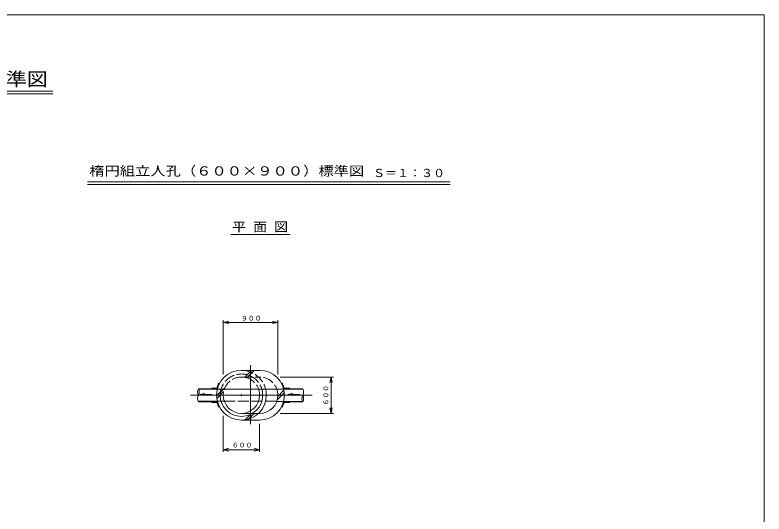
# Model space of a CAD drawing. Units: millimetres on the paper. Extents: x -391 to 405, y -282 to 282.
# Drawn here: x -6.3 to 405.5, y 7.5 to 282 of the extents above; entities that cross this region are included whole.
import ezdxf
from ezdxf.enums import TextEntityAlignment as Align

# ---------------------------------------------------------------- set-up
doc = ezdxf.new("R2010")
doc.units = ezdxf.units.MM
doc.header["$PDMODE"] = 32
doc.header["$PDSIZE"] = 0.5
doc.linetypes.add('DASHED', pattern=[7.5, 6, -1.5])
doc.layers.add('0-2__0-2__0-1_レイヤ0', color=7, linetype='Continuous', lineweight=18)
doc.layers.add('0-3__0-3__0-2_レイヤ1', color=7, linetype='Continuous', lineweight=18)
doc.styles.add('ＭＳ ゴシック', font='')
doc.styles.get('ＭＳ ゴシック').set_extended_font_data('MS Gothic')

msp = doc.modelspace()

# ---------------------------------------------------------------- linework, layer by layer
at = {"layer": '0-2__0-2__0-1_レイヤ0'}
for p, q in [((-72.838, 240.12), (14.433, 240.12)), ((-72.838, 238.62), (14.433, 238.62)), ((33.504, 190.21), (232.885, 190.21)), ((33.504, 188.71), (232.885, 188.71)), ((112.354, 161.198), (144.985, 161.198)), ((120.141, 82.876), (123.807, 86.543)), ((121.551, 82.876), (125.217, 86.543)), ((123.21, 89.409), (123.21, 57.025)), ((105.026, 76.476), (94.544, 76.476)), ((108.782, 76.209), (94.683, 76.209)), ((101.693, 76.809), (104.693, 76.809)), ((104.55, 72.461), (109.11, 77.021)), ((104.653, 71.154), (108.422, 74.923)), ((108.782, 76.209), (137.627, 76.209)), ((137.627, 76.243), (152.001, 76.243)), ((137.946, 70.59), (141.788, 74.432)), ((138.191, 72.245), (141.593, 75.647)), ((141.394, 76.476), (151.877, 76.476)), ((144.728, 76.809), (141.728, 76.809)), ((90.177, 72.876), (157.033, 72.876)), ((95.465, 73.348), (102.131, 73.348)), ((143.689, 73.348), (150.356, 73.348)), ((108.782, 69.543), (94.404, 69.543)), ((105.026, 69.276), (94.544, 69.276)), ((101.693, 68.943), (104.693, 68.943)), ((137.627, 69.509), (151.754, 69.509)), ((141.394, 69.276), (151.877, 69.276)), ((144.728, 68.943), (141.728, 68.943)), ((128.21, 62.876), (118.21, 62.876)), ((120.088, 59.209), (123.754, 62.876)), ((121.498, 59.209), (125.164, 62.876)), ((128.21, 59.209), (118.21, 59.209))]:
    msp.add_line(p, q, dxfattribs=at)
at = {"layer": '0-2__0-2__0-1_レイヤ0', "linetype": 'DASHED'}
for p, q in [((118.21, 82.876), (128.21, 82.876)), ((108.782, 69.543), (137.627, 69.543))]:
    msp.add_line(p, q, dxfattribs=at)
at = {"layer": '0-2__0-2__0-1_レイヤ0'}
for points in [[(118.21, 86.543), (118.258, 86.543), (128.21, 86.543)], [(95.465, 73.348), (97.965, 73.788), (98.042, 73.348)], [(143.689, 73.348), (146.189, 73.788), (146.267, 73.348)]]:
    msp.add_lwpolyline(points, dxfattribs=at)
for centre, radius, start, end in [((118.21, 72.876), 13.667, 90, 270), ((128.21, 72.876), 13.667, 270, 90), ((118.21, 72.876), 14.078, 151.56616, 163.77582), ((128.21, 72.876), 14.078, 16.22418, 28.43384), ((97.661, 74.676), 3.6, 150, 210), ((91.426, 74.676), 3.6, 330, 30), ((148.759, 74.676), 3.6, 330, 30), ((97.661, 71.076), 3.6, 150, 210), ((118.21, 72.876), 13.667, 180, 0), ((118.21, 72.876), 11.667, 180, 0), ((118.21, 72.876), 10, 180, 0), ((128.21, 72.876), 10, 270, 0), ((154.995, 71.076), 3.6, 150, 210), ((148.759, 71.076), 3.6, 330, 30), ((118.21, 72.876), 14.078, 196.22418, 208.43384), ((128.21, 72.876), 14.078, 331.56616, 343.77582)]:
    msp.add_arc(centre, radius, start, end, dxfattribs=at)
at = {"layer": '0-2__0-2__0-1_レイヤ0', "linetype": 'DASHED'}
for centre, radius, end in [((118.21, 72.876), 13.667, 90), ((118.21, 72.876), 11.667, 180), ((118.21, 72.876), 10, 180), ((128.21, 72.876), 10, 90)]:
    msp.add_arc(centre, radius, 0, end, dxfattribs=at)
at = {"layer": '0-2__0-2__0-1_レイヤ0'}
for p in [(118.21, 72.876), (128.21, 72.876)]:
    msp.add_point(p, dxfattribs=at)
at = {"layer": '0-3__0-3__0-2_レイヤ1'}
for p, q in [((405.495, -282.011), (405.495, 281.989)), ((108.21, 84.192), (108.21, 114.076)), ((108.21, 112.876), (111.21, 113.514)), ((108.21, 112.876), (138.21, 112.876)), ((108.21, 112.876), (111.21, 112.238)), ((138.21, 112.876), (135.21, 113.514)), ((138.21, 112.876), (135.21, 112.238)), ((138.21, 84.192), (138.21, 114.076)), ((139.526, 82.876), (168.726, 82.876)), ((167.526, 82.876), (166.888, 79.876)), ((167.526, 82.876), (167.526, 62.876)), ((167.526, 82.876), (168.164, 79.876)), ((139.526, 62.876), (168.726, 62.876)), ((167.526, 62.876), (166.888, 65.876)), ((167.526, 62.876), (168.164, 65.876)), ((108.21, 61.561), (108.21, 41.676)), ((128.21, 57.209), (128.21, 41.676)), ((108.21, 42.876), (111.21, 43.68)), ((108.21, 42.876), (111.21, 43.68)), ((108.21, 42.876), (113.21, 42.876)), ((108.21, 42.876), (111.21, 42.072)), ((108.21, 42.876), (128.21, 42.876)), ((108.21, 42.876), (111.21, 42.072)), ((128.21, 42.876), (125.21, 43.68)), ((128.21, 42.876), (125.21, 42.072)), ((128.21, 42.876), (125.21, 42.072))]:
    msp.add_line(p, q, dxfattribs=at)
for points in [[(405.495, 281.989), (-390.505, 281.989), (-390.505, -282.011)], [(123.21, 42.876), (128.21, 42.876), (125.21, 43.68)]]:
    msp.add_lwpolyline(points, dxfattribs=at)

# ---------------------------------------------------------------- texts
at = {"layer": '0-2__0-2__0-1_レイヤ0', "style": 'ＭＳ ゴシック'}
for s, height, width, p in [('組立人孔標準図', 7.331, 1.15, (-68.733, 240.844)), ('楕円組立人孔（６００×９００）標準図', 5.132, 1.2, (34.531, 192.107)), ('Ｓ＝１：３０', 4.399, 1.1, (190.544, 191.515)), ('平 面 図', 5.132, 1.1, (113.048, 161.386))]:
    msp.add_text(s, height=height, dxfattribs=dict(at, width=width)).set_placement(p, align=Align.BOTTOM_LEFT)
at = {"layer": '0-3__0-3__0-2_レイヤ1', "style": 'ＭＳ ゴシック', "width": 1.05}
for s, p in [('９００', (117.969, 113.164)), ('６００', (112.907, 43.37))]:
    msp.add_text(s, height=2.566, dxfattribs=at).set_placement(p, align=Align.BOTTOM_LEFT)
msp.add_text('６００', height=2.566, rotation=90, dxfattribs=at).set_placement((166.702, 67.196), align=Align.BOTTOM_LEFT)

doc.saveas('drawing.dxf')
